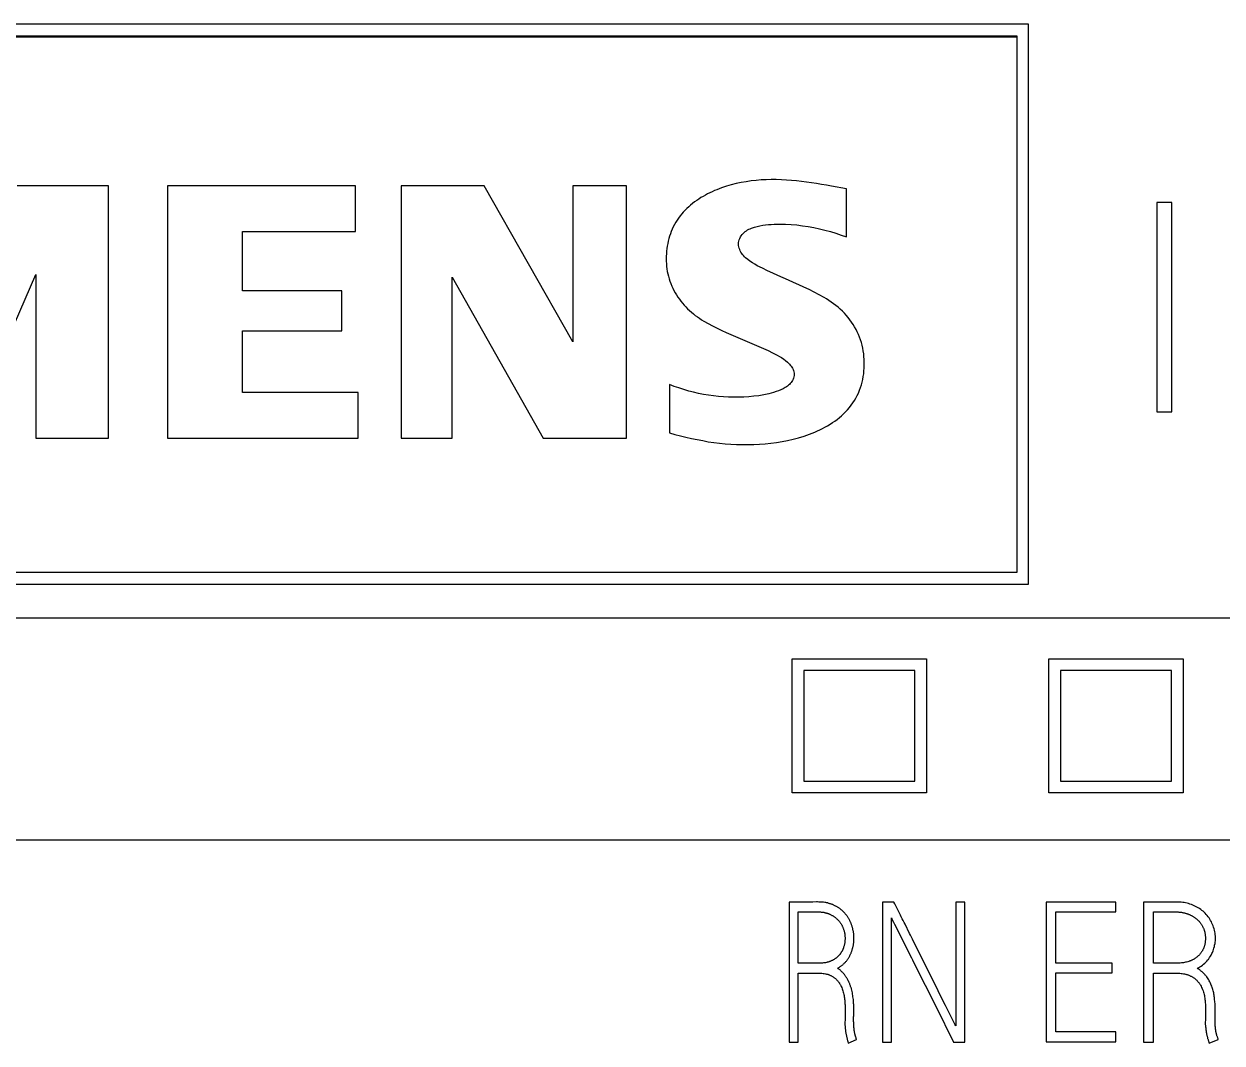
# Model space of a CAD drawing. Header units: millimetres. Extents: x 6750 to 121550, y -28210 to 66060.
# Drawn here: x 38609.57 to 38619.83, y 64576.87 to 64585.61 of the extents above; entities that cross this region are included whole.
import ezdxf

# ---------------------------------------------------------------- set-up
doc = ezdxf.new("R2010")
doc.units = ezdxf.units.MM
doc.layers.add('10000_FRONT', color=7, linetype='Continuous')
doc.layers.add('10500_FRONT_LABELING', color=7, linetype='Continuous')
doc.layers.add('DN.1. NET LIEN MANH', color=7, linetype='Continuous', lineweight=40)

# ---------------------------------------------------------------- blocks, each defined once
blk = doc.blocks.new('A$C0C6D7916')
at = {"layer": '10000_FRONT', "linetype": 'Continuous'}
for p, q in [((-23.45, 111.514), (-40.95, 111.514)), ((-23.45, 106.714), (-23.45, 111.514)), ((-40.85, 111.414), (-23.55, 111.414)), ((-23.55, 111.4), (-40.85, 111.4)), ((-23.55, 111.414), (-23.55, 106.814)), ((-23.55, 106.814), (-40.85, 106.814)), ((-40.95, 106.714), (-23.45, 106.714)), ((-7, 106.423), (-42, 106.423)), ((-25.475, 104.925), (-25.475, 106.075)), ((-25.475, 106.075), (-24.325, 106.075)), ((-24.325, 106.075), (-24.325, 104.925)), ((-23.275, 104.925), (-23.275, 106.075)), ((-23.275, 106.075), (-22.125, 106.075)), ((-22.125, 106.075), (-22.125, 104.925)), ((-25.375, 105.975), (-25.375, 105.025)), ((-24.425, 105.975), (-25.375, 105.975)), ((-24.425, 105.025), (-24.425, 105.975)), ((-23.175, 105.975), (-23.175, 105.025)), ((-22.225, 105.975), (-23.175, 105.975)), ((-22.225, 105.025), (-22.225, 105.975)), ((-25.375, 105.025), (-24.425, 105.025)), ((-23.175, 105.025), (-22.225, 105.025)), ((-24.325, 104.925), (-25.475, 104.925)), ((-22.125, 104.925), (-23.275, 104.925)), ((-42, 104.522), (-7, 104.522))]:
    blk.add_line(p, q, dxfattribs=at)
at = {"layer": '10500_FRONT_LABELING', "linetype": 'Continuous'}
for p, q in [((-31.334, 110.126), (-32.116, 110.126)), ((-31.334, 107.964), (-31.334, 110.126)), ((-30.828, 110.126), (-30.828, 107.964)), ((-29.218, 110.126), (-30.828, 110.126)), ((-29.218, 109.735), (-29.218, 110.126)), ((-28.827, 110.126), (-28.827, 107.964)), ((-28.114, 110.126), (-28.827, 110.126)), ((-27.355, 108.792), (-28.114, 110.126)), ((-27.355, 110.126), (-27.355, 108.792)), ((-26.895, 110.126), (-27.355, 110.126)), ((-26.895, 107.964), (-26.895, 110.126)), ((-25.009, 110.103), (-25.137, 110.125)), ((-25.009, 109.689), (-25.009, 110.103)), ((-22.35, 109.985), (-22.35, 108.19)), ((-22.223, 109.985), (-22.35, 109.985)), ((-22.223, 108.19), (-22.223, 109.985)), ((-30.184, 109.229), (-30.184, 109.735)), ((-30.184, 109.735), (-29.218, 109.735)), ((-32.576, 107.941), (-31.955, 109.367)), ((-31.955, 109.367), (-31.955, 107.964)), ((-28.39, 107.964), (-28.39, 109.344)), ((-28.39, 109.344), (-27.608, 107.964)), ((-29.333, 109.229), (-30.184, 109.229)), ((-29.333, 108.884), (-29.333, 109.229)), ((-30.184, 108.355), (-30.184, 108.884)), ((-30.184, 108.884), (-29.333, 108.884)), ((-26.527, 108.424), (-26.527, 108.01)), ((-29.195, 108.355), (-30.184, 108.355)), ((-29.195, 107.964), (-29.195, 108.355)), ((-22.35, 108.19), (-22.223, 108.19)), ((-31.955, 107.964), (-31.334, 107.964)), ((-30.828, 107.964), (-29.195, 107.964)), ((-28.827, 107.964), (-28.39, 107.964)), ((-27.608, 107.964), (-26.895, 107.964)), ((-25.5, 103.99), (-25.5, 102.79)), ((-25.297, 103.99), (-25.5, 103.99)), ((-25.423, 103.466), (-25.423, 103.905)), ((-25.423, 103.905), (-25.251, 103.905)), ((-24.7, 103.99), (-24.7, 102.79)), ((-24.603, 103.99), (-24.7, 103.99)), ((-24.074, 103.99), (-24.074, 102.928)), ((-23.997, 103.99), (-24.074, 103.99)), ((-23.997, 102.79), (-23.997, 103.99)), ((-23.3, 103.99), (-23.3, 102.793)), ((-22.703, 103.99), (-23.3, 103.99)), ((-23.217, 103.466), (-23.217, 103.905)), ((-23.217, 103.905), (-22.703, 103.905)), ((-22.703, 103.905), (-22.703, 103.99)), ((-22.465, 103.99), (-22.465, 102.79)), ((-22.38, 103.466), (-22.38, 103.905)), ((-22.38, 103.905), (-22.188, 103.905)), ((-24.625, 102.79), (-24.625, 103.855)), ((-24.599, 103.801), (-24.499, 103.602)), ((-24.499, 103.602), (-24.472, 103.548)), ((-24.366, 103.514), (-24.422, 103.625)), ((-25.24, 103.466), (-25.423, 103.466)), ((-25.423, 102.79), (-25.423, 103.381)), ((-24.427, 103.458), (-24.245, 103.097)), ((-22.734, 103.466), (-23.217, 103.466)), ((-23.217, 102.877), (-23.217, 103.383)), ((-23.217, 103.383), (-22.734, 103.383)), ((-22.734, 103.383), (-22.734, 103.466)), ((-22.177, 103.466), (-22.38, 103.466)), ((-22.38, 102.79), (-22.38, 103.381)), ((-24.2, 103.182), (-24.224, 103.229)), ((-24.16, 103.103), (-24.2, 103.182)), ((-24.245, 103.097), (-24.092, 102.79)), ((-25.022, 102.977), (-25.024, 102.961)), ((-21.934, 102.977), (-21.935, 102.961)), ((-21.852, 102.971), (-21.852, 102.997)), ((-24.946, 102.914), (-24.946, 102.922)), ((-24.945, 102.907), (-24.946, 102.914)), ((-24.944, 102.899), (-24.945, 102.907)), ((-22.703, 102.877), (-23.217, 102.877)), ((-22.703, 102.793), (-22.703, 102.877)), ((-21.847, 102.903), (-21.848, 102.91)), ((-21.847, 102.899), (-21.847, 102.903)), ((-25.5, 102.79), (-25.423, 102.79)), ((-24.994, 102.782), (-24.923, 102.812)), ((-24.7, 102.79), (-24.625, 102.79)), ((-24.092, 102.79), (-23.997, 102.79)), ((-23.3, 102.793), (-22.703, 102.793)), ((-22.465, 102.79), (-22.38, 102.79)), ((-21.902, 102.782), (-21.824, 102.812))]:
    blk.add_line(p, q, dxfattribs=at)
for points in [[(-25.137, 110.125), (-25.18, 110.132), (-25.223, 110.139), (-25.266, 110.146), (-25.309, 110.152), (-25.352, 110.158), (-25.395, 110.164), (-25.438, 110.169), (-25.481, 110.173), (-25.524, 110.176), (-25.567, 110.179), (-25.611, 110.181), (-25.654, 110.181), (-25.697, 110.18), (-25.741, 110.178), (-25.784, 110.174), (-25.827, 110.169), (-25.87, 110.163), (-25.913, 110.155), (-25.955, 110.146), (-25.998, 110.136), (-26.039, 110.124), (-26.08, 110.11), (-26.121, 110.094), (-26.141, 110.086), (-26.161, 110.077), (-26.18, 110.068), (-26.2, 110.058), (-26.219, 110.048), (-26.238, 110.037), (-26.257, 110.026), (-26.275, 110.014), (-26.293, 110.002), (-26.311, 109.989), (-26.328, 109.976), (-26.345, 109.963), (-26.362, 109.948), (-26.378, 109.934), (-26.393, 109.918), (-26.408, 109.902), (-26.422, 109.886), (-26.436, 109.869), (-26.449, 109.851), (-26.461, 109.833), (-26.473, 109.815), (-26.484, 109.796), (-26.494, 109.777), (-26.503, 109.757), (-26.512, 109.737), (-26.519, 109.717), (-26.526, 109.696), (-26.532, 109.675), (-26.538, 109.654), (-26.542, 109.633), (-26.546, 109.611), (-26.549, 109.59), (-26.551, 109.568), (-26.553, 109.546), (-26.554, 109.524), (-26.554, 109.503), (-26.554, 109.481), (-26.552, 109.459), (-26.551, 109.437), (-26.548, 109.416), (-26.545, 109.394), (-26.54, 109.373), (-26.536, 109.352), (-26.53, 109.331), (-26.523, 109.31), (-26.516, 109.29), (-26.507, 109.269), (-26.498, 109.25), (-26.488, 109.23), (-26.478, 109.211), (-26.467, 109.193), (-26.455, 109.174), (-26.442, 109.157), (-26.429, 109.139), (-26.415, 109.122), (-26.401, 109.106), (-26.386, 109.09), (-26.371, 109.074), (-26.355, 109.059), (-26.339, 109.045), (-26.322, 109.031), (-26.305, 109.017), (-26.287, 109.005), (-26.27, 108.992), (-26.251, 108.98), (-26.233, 108.969), (-26.195, 108.947), (-26.157, 108.927), (-26.118, 108.907), (-26.079, 108.888), (-26.04, 108.87), (-26, 108.852), (-25.961, 108.835), (-25.921, 108.818), (-25.881, 108.801)], [(-25.508, 109.32), (-25.598, 109.359), (-25.642, 109.379), (-25.687, 109.399), (-25.73, 109.421), (-25.774, 109.443), (-25.795, 109.455), (-25.816, 109.468), (-25.837, 109.481), (-25.856, 109.496), (-25.875, 109.511), (-25.884, 109.52), (-25.892, 109.529), (-25.9, 109.538), (-25.907, 109.548), (-25.914, 109.559), (-25.92, 109.57), (-25.925, 109.581), (-25.93, 109.593), (-25.933, 109.605), (-25.934, 109.617), (-25.935, 109.629), (-25.934, 109.641), (-25.931, 109.653), (-25.928, 109.666), (-25.923, 109.677), (-25.917, 109.689), (-25.911, 109.699), (-25.903, 109.71), (-25.895, 109.719), (-25.886, 109.728), (-25.877, 109.735), (-25.867, 109.743), (-25.857, 109.749), (-25.846, 109.755), (-25.835, 109.76), (-25.823, 109.764), (-25.799, 109.772), (-25.775, 109.779), (-25.751, 109.784), (-25.727, 109.789), (-25.703, 109.792), (-25.678, 109.795), (-25.654, 109.797), (-25.63, 109.798), (-25.581, 109.799), (-25.532, 109.798), (-25.484, 109.796), (-25.435, 109.792), (-25.386, 109.786), (-25.338, 109.779), (-25.29, 109.77), (-25.242, 109.76), (-25.195, 109.748), (-25.148, 109.735), (-25.101, 109.721), (-25.055, 109.706), (-25.009, 109.689)], [(-26.527, 108.01), (-26.48, 107.997), (-26.433, 107.985), (-26.385, 107.973), (-26.338, 107.963), (-26.29, 107.953), (-26.242, 107.944), (-26.194, 107.935), (-26.146, 107.928), (-26.097, 107.922), (-26.049, 107.917), (-26, 107.914), (-25.951, 107.911), (-25.903, 107.91), (-25.854, 107.91), (-25.805, 107.911), (-25.756, 107.913), (-25.707, 107.916), (-25.659, 107.921), (-25.61, 107.928), (-25.562, 107.936), (-25.514, 107.945), (-25.467, 107.956), (-25.42, 107.968), (-25.373, 107.983), (-25.35, 107.991), (-25.327, 107.999), (-25.304, 108.008), (-25.282, 108.017), (-25.259, 108.027), (-25.237, 108.037), (-25.215, 108.048), (-25.194, 108.06), (-25.172, 108.072), (-25.151, 108.085), (-25.131, 108.098), (-25.11, 108.112), (-25.09, 108.126), (-25.071, 108.141), (-25.053, 108.157), (-25.035, 108.174), (-25.017, 108.191), (-25, 108.209), (-24.985, 108.227), (-24.969, 108.247), (-24.955, 108.267), (-24.942, 108.287), (-24.929, 108.309), (-24.918, 108.33), (-24.907, 108.352), (-24.898, 108.375), (-24.889, 108.398), (-24.882, 108.421), (-24.876, 108.445), (-24.87, 108.469), (-24.866, 108.493), (-24.862, 108.517), (-24.86, 108.542), (-24.858, 108.566), (-24.857, 108.591), (-24.857, 108.615), (-24.858, 108.64), (-24.86, 108.664), (-24.862, 108.689), (-24.866, 108.713), (-24.87, 108.737), (-24.875, 108.761), (-24.882, 108.785), (-24.889, 108.808), (-24.897, 108.831), (-24.906, 108.853), (-24.917, 108.876), (-24.928, 108.897), (-24.94, 108.919), (-24.953, 108.94), (-24.966, 108.96), (-24.981, 108.98), (-24.996, 108.999), (-25.012, 109.018), (-25.028, 109.036), (-25.045, 109.054), (-25.063, 109.071), (-25.081, 109.087), (-25.1, 109.102), (-25.12, 109.117), (-25.14, 109.131), (-25.16, 109.145), (-25.181, 109.158), (-25.202, 109.17), (-25.244, 109.194), (-25.287, 109.217), (-25.331, 109.238), (-25.375, 109.26), (-25.419, 109.28), (-25.464, 109.3), (-25.508, 109.32)], [(-25.881, 108.801), (-25.801, 108.767), (-25.761, 108.75), (-25.721, 108.733), (-25.682, 108.715), (-25.643, 108.697), (-25.604, 108.676), (-25.585, 108.666), (-25.567, 108.655), (-25.548, 108.643), (-25.531, 108.63), (-25.514, 108.616), (-25.506, 108.608), (-25.499, 108.6), (-25.492, 108.592), (-25.485, 108.583), (-25.478, 108.574), (-25.473, 108.564), (-25.468, 108.554), (-25.464, 108.544), (-25.46, 108.534), (-25.458, 108.523), (-25.458, 108.512), (-25.458, 108.501), (-25.46, 108.491), (-25.463, 108.48), (-25.467, 108.47), (-25.472, 108.46), (-25.477, 108.45), (-25.484, 108.441), (-25.491, 108.433), (-25.498, 108.425), (-25.507, 108.418), (-25.515, 108.411), (-25.524, 108.405), (-25.534, 108.399), (-25.553, 108.388), (-25.572, 108.379), (-25.592, 108.371), (-25.613, 108.364), (-25.634, 108.357), (-25.655, 108.351), (-25.676, 108.346), (-25.718, 108.337), (-25.761, 108.329), (-25.804, 108.324), (-25.847, 108.32), (-25.89, 108.317), (-25.933, 108.315), (-25.977, 108.315), (-26.02, 108.316), (-26.064, 108.318), (-26.107, 108.322), (-26.15, 108.327), (-26.193, 108.333), (-26.236, 108.34), (-26.278, 108.349), (-26.32, 108.358), (-26.362, 108.369), (-26.404, 108.381), (-26.445, 108.395), (-26.486, 108.409), (-26.527, 108.424)], [(-25.119, 103.963), (-25.124, 103.966), (-25.128, 103.968), (-25.133, 103.97), (-25.138, 103.971), (-25.142, 103.973), (-25.147, 103.975), (-25.152, 103.976), (-25.157, 103.978), (-25.162, 103.979), (-25.166, 103.98), (-25.171, 103.982), (-25.176, 103.983), (-25.181, 103.984), (-25.186, 103.985), (-25.191, 103.986), (-25.196, 103.986), (-25.206, 103.988), (-25.216, 103.989), (-25.226, 103.99), (-25.236, 103.99), (-25.246, 103.99), (-25.257, 103.991), (-25.267, 103.991), (-25.297, 103.99)], [(-25.251, 103.905), (-25.247, 103.905), (-25.242, 103.905), (-25.237, 103.905), (-25.233, 103.905), (-25.228, 103.904), (-25.223, 103.904), (-25.221, 103.904), (-25.219, 103.903), (-25.216, 103.903), (-25.214, 103.903), (-25.212, 103.903), (-25.209, 103.902), (-25.207, 103.902), (-25.205, 103.902), (-25.202, 103.901), (-25.2, 103.901), (-25.198, 103.9), (-25.196, 103.9), (-25.193, 103.899), (-25.191, 103.899), (-25.189, 103.898), (-25.187, 103.898), (-25.184, 103.897), (-25.182, 103.896), (-25.18, 103.896), (-25.178, 103.895), (-25.175, 103.894), (-25.173, 103.894), (-25.171, 103.893), (-25.169, 103.892), (-25.167, 103.891), (-25.164, 103.891), (-25.162, 103.89), (-25.16, 103.889), (-25.158, 103.888), (-25.156, 103.887), (-25.154, 103.886), (-25.152, 103.885)], [(-25.085, 103.422), (-25.081, 103.425), (-25.076, 103.428), (-25.071, 103.431), (-25.067, 103.434), (-25.063, 103.437), (-25.058, 103.44), (-25.054, 103.443), (-25.05, 103.447), (-25.046, 103.45), (-25.042, 103.453), (-25.038, 103.457), (-25.034, 103.46), (-25.03, 103.464), (-25.026, 103.468), (-25.022, 103.472), (-25.019, 103.476), (-25.015, 103.48), (-25.011, 103.484), (-25.008, 103.488), (-25.005, 103.492), (-25.002, 103.497), (-24.999, 103.501), (-24.996, 103.506), (-24.993, 103.51), (-24.99, 103.515), (-24.987, 103.519), (-24.985, 103.524), (-24.982, 103.529), (-24.98, 103.533), (-24.978, 103.538), (-24.975, 103.543), (-24.973, 103.548), (-24.971, 103.553), (-24.969, 103.558), (-24.967, 103.563), (-24.965, 103.568), (-24.963, 103.573), (-24.962, 103.578), (-24.96, 103.583), (-24.959, 103.588), (-24.957, 103.594), (-24.956, 103.599), (-24.955, 103.604), (-24.953, 103.609), (-24.952, 103.614), (-24.951, 103.62), (-24.95, 103.625), (-24.95, 103.63), (-24.949, 103.635), (-24.948, 103.641), (-24.948, 103.646), (-24.947, 103.651), (-24.947, 103.657), (-24.946, 103.662), (-24.946, 103.667), (-24.946, 103.673), (-24.946, 103.678), (-24.946, 103.683), (-24.946, 103.689), (-24.946, 103.694), (-24.946, 103.7), (-24.947, 103.705), (-24.947, 103.71), (-24.948, 103.715), (-24.948, 103.721), (-24.949, 103.726), (-24.95, 103.731), (-24.951, 103.737), (-24.952, 103.742), (-24.953, 103.747), (-24.954, 103.752), (-24.955, 103.758), (-24.956, 103.763), (-24.958, 103.768), (-24.959, 103.773), (-24.961, 103.778), (-24.962, 103.783), (-24.964, 103.789), (-24.966, 103.794), (-24.967, 103.799), (-24.969, 103.804), (-24.971, 103.809), (-24.973, 103.813), (-24.975, 103.818), (-24.978, 103.823), (-24.98, 103.828), (-24.982, 103.833), (-24.985, 103.837), (-24.987, 103.842), (-24.99, 103.847), (-24.993, 103.851), (-24.996, 103.856), (-24.998, 103.86), (-25.001, 103.865), (-25.005, 103.869), (-25.008, 103.874), (-25.011, 103.878), (-25.014, 103.882), (-25.018, 103.886), (-25.021, 103.89), (-25.024, 103.895), (-25.028, 103.898), (-25.032, 103.902), (-25.035, 103.906), (-25.039, 103.91), (-25.043, 103.914), (-25.047, 103.917), (-25.051, 103.921), (-25.055, 103.924), (-25.059, 103.927), (-25.063, 103.931), (-25.068, 103.934), (-25.072, 103.937), (-25.076, 103.94), (-25.081, 103.943), (-25.086, 103.946), (-25.09, 103.949), (-25.095, 103.951), (-25.1, 103.954), (-25.104, 103.956), (-25.109, 103.959), (-25.114, 103.961), (-25.119, 103.963)], [(-24.563, 103.911), (-24.595, 103.974), (-24.603, 103.99)], [(-24.469, 103.72), (-24.508, 103.8), (-24.516, 103.816), (-24.524, 103.831), (-24.532, 103.847), (-24.54, 103.863), (-24.548, 103.879), (-24.555, 103.895), (-24.563, 103.911)], [(-22.004, 103.422), (-21.992, 103.429), (-21.981, 103.435), (-21.97, 103.442), (-21.96, 103.45), (-21.95, 103.458), (-21.94, 103.466), (-21.931, 103.475), (-21.922, 103.484), (-21.913, 103.494), (-21.909, 103.499), (-21.905, 103.504), (-21.902, 103.509), (-21.898, 103.514), (-21.891, 103.525), (-21.885, 103.536), (-21.879, 103.548), (-21.874, 103.559), (-21.869, 103.571), (-21.864, 103.583), (-21.861, 103.596), (-21.857, 103.608), (-21.855, 103.621), (-21.852, 103.634), (-21.851, 103.646), (-21.849, 103.659), (-21.849, 103.672), (-21.849, 103.685), (-21.849, 103.698), (-21.851, 103.711), (-21.852, 103.724), (-21.854, 103.736), (-21.857, 103.749), (-21.86, 103.761), (-21.864, 103.774), (-21.868, 103.786), (-21.873, 103.798), (-21.878, 103.809), (-21.883, 103.821), (-21.89, 103.832), (-21.896, 103.843), (-21.903, 103.854), (-21.91, 103.864), (-21.918, 103.874), (-21.927, 103.884), (-21.935, 103.894), (-21.944, 103.903), (-21.954, 103.911), (-21.964, 103.919), (-21.974, 103.927), (-21.985, 103.934), (-21.996, 103.941), (-22.007, 103.947), (-22.019, 103.953), (-22.03, 103.959), (-22.042, 103.964), (-22.054, 103.969), (-22.067, 103.973), (-22.079, 103.977), (-22.091, 103.98), (-22.104, 103.982), (-22.116, 103.985), (-22.129, 103.987), (-22.142, 103.988), (-22.155, 103.989), (-22.168, 103.99), (-22.18, 103.99), (-22.206, 103.99), (-22.232, 103.99), (-22.465, 103.99)], [(-22.188, 103.905), (-22.183, 103.905), (-22.178, 103.905), (-22.173, 103.905), (-22.168, 103.905), (-22.163, 103.904), (-22.158, 103.904), (-22.153, 103.904), (-22.148, 103.903), (-22.143, 103.902), (-22.138, 103.902), (-22.133, 103.901), (-22.128, 103.9), (-22.123, 103.899), (-22.119, 103.898), (-22.114, 103.897), (-22.109, 103.896), (-22.104, 103.894), (-22.099, 103.893), (-22.094, 103.891), (-22.09, 103.89), (-22.085, 103.888), (-22.08, 103.886), (-22.075, 103.884), (-22.071, 103.882), (-22.066, 103.88), (-22.062, 103.878), (-22.057, 103.876), (-22.053, 103.874), (-22.048, 103.871), (-22.044, 103.869), (-22.04, 103.866), (-22.035, 103.863), (-22.031, 103.861), (-22.027, 103.858), (-22.023, 103.855), (-22.019, 103.852), (-22.015, 103.849), (-22.011, 103.846), (-22.007, 103.842), (-22.003, 103.839), (-22, 103.836), (-21.996, 103.832), (-21.993, 103.829), (-21.989, 103.825), (-21.986, 103.821), (-21.983, 103.817), (-21.979, 103.814), (-21.976, 103.81), (-21.973, 103.806), (-21.97, 103.801), (-21.968, 103.797), (-21.965, 103.793), (-21.962, 103.789), (-21.96, 103.784), (-21.958, 103.78), (-21.955, 103.775), (-21.953, 103.77), (-21.951, 103.766), (-21.949, 103.761)], [(-25.152, 103.885), (-25.147, 103.883), (-25.143, 103.881), (-25.138, 103.878), (-25.134, 103.876), (-25.13, 103.874), (-25.125, 103.871), (-25.121, 103.868), (-25.117, 103.866), (-25.113, 103.863), (-25.109, 103.86), (-25.105, 103.857), (-25.101, 103.854), (-25.097, 103.85), (-25.093, 103.847), (-25.09, 103.844), (-25.086, 103.84), (-25.083, 103.837), (-25.079, 103.833), (-25.076, 103.83), (-25.073, 103.826), (-25.07, 103.822), (-25.067, 103.818), (-25.064, 103.814), (-25.061, 103.81), (-25.058, 103.806), (-25.055, 103.802), (-25.053, 103.797), (-25.05, 103.793), (-25.048, 103.789), (-25.046, 103.784), (-25.044, 103.78), (-25.042, 103.775), (-25.04, 103.77), (-25.038, 103.766), (-25.036, 103.761)], [(-24.625, 103.855), (-24.617, 103.837), (-24.608, 103.819), (-24.599, 103.801)], [(-25.036, 103.761), (-25.034, 103.755), (-25.033, 103.749), (-25.031, 103.743), (-25.029, 103.737), (-25.028, 103.731), (-25.027, 103.725), (-25.025, 103.719), (-25.025, 103.713), (-25.024, 103.707), (-25.023, 103.7), (-25.023, 103.694), (-25.022, 103.688), (-25.022, 103.682), (-25.022, 103.675), (-25.022, 103.669), (-25.023, 103.663), (-25.023, 103.657), (-25.024, 103.65), (-25.024, 103.644), (-25.025, 103.638), (-25.026, 103.632), (-25.028, 103.626), (-25.029, 103.62), (-25.031, 103.614), (-25.032, 103.608), (-25.034, 103.602), (-25.036, 103.596), (-25.037, 103.593), (-25.039, 103.59), (-25.04, 103.587), (-25.041, 103.584), (-25.042, 103.581), (-25.044, 103.579), (-25.045, 103.576), (-25.046, 103.573), (-25.048, 103.57), (-25.049, 103.568), (-25.051, 103.565), (-25.052, 103.562), (-25.054, 103.56), (-25.056, 103.557), (-25.057, 103.554), (-25.059, 103.552), (-25.061, 103.549), (-25.063, 103.547), (-25.065, 103.544), (-25.066, 103.542), (-25.068, 103.539), (-25.07, 103.537), (-25.072, 103.535), (-25.075, 103.532)], [(-24.422, 103.625), (-24.437, 103.657), (-24.445, 103.673), (-24.453, 103.689), (-24.461, 103.705), (-24.469, 103.72)], [(-21.949, 103.761), (-21.948, 103.757), (-21.946, 103.752), (-21.945, 103.747), (-21.943, 103.743), (-21.942, 103.738), (-21.94, 103.734), (-21.939, 103.729), (-21.938, 103.724), (-21.937, 103.719), (-21.937, 103.715), (-21.936, 103.71), (-21.935, 103.705), (-21.935, 103.7), (-21.934, 103.696), (-21.934, 103.691), (-21.934, 103.686), (-21.934, 103.681), (-21.934, 103.676), (-21.934, 103.671), (-21.934, 103.666), (-21.934, 103.662), (-21.935, 103.657), (-21.935, 103.652), (-21.936, 103.647), (-21.936, 103.643), (-21.937, 103.638), (-21.938, 103.633), (-21.939, 103.628), (-21.94, 103.624), (-21.942, 103.619), (-21.943, 103.614), (-21.944, 103.61), (-21.946, 103.605), (-21.948, 103.601), (-21.949, 103.596), (-21.951, 103.592), (-21.953, 103.587), (-21.955, 103.583), (-21.957, 103.579), (-21.96, 103.574), (-21.962, 103.57), (-21.965, 103.566), (-21.967, 103.562), (-21.97, 103.558), (-21.973, 103.554), (-21.976, 103.55), (-21.979, 103.547), (-21.982, 103.543), (-21.985, 103.539), (-21.988, 103.536), (-21.992, 103.532)], [(-25.075, 103.532), (-25.077, 103.529), (-25.08, 103.526), (-25.083, 103.523), (-25.086, 103.52), (-25.09, 103.518), (-25.093, 103.515), (-25.096, 103.512), (-25.099, 103.51), (-25.103, 103.507), (-25.106, 103.505), (-25.109, 103.503), (-25.113, 103.5), (-25.116, 103.498), (-25.12, 103.496), (-25.124, 103.494), (-25.127, 103.492), (-25.131, 103.49), (-25.135, 103.488), (-25.138, 103.487), (-25.142, 103.485), (-25.146, 103.483), (-25.15, 103.482), (-25.154, 103.48), (-25.158, 103.479), (-25.162, 103.478), (-25.166, 103.476), (-25.17, 103.475), (-25.174, 103.474), (-25.178, 103.473), (-25.182, 103.472), (-25.19, 103.47), (-25.198, 103.469), (-25.207, 103.468), (-25.215, 103.467), (-25.223, 103.466), (-25.232, 103.466), (-25.24, 103.466)], [(-24.472, 103.548), (-24.454, 103.512), (-24.445, 103.494), (-24.427, 103.458)], [(-24.224, 103.229), (-24.248, 103.277), (-24.366, 103.514)], [(-21.992, 103.532), (-21.995, 103.529), (-21.999, 103.526), (-22.002, 103.523), (-22.006, 103.52), (-22.009, 103.517), (-22.013, 103.514), (-22.016, 103.512), (-22.02, 103.509), (-22.024, 103.506), (-22.028, 103.504), (-22.032, 103.502), (-22.036, 103.499), (-22.04, 103.497), (-22.044, 103.495), (-22.048, 103.493), (-22.052, 103.491), (-22.056, 103.489), (-22.06, 103.487), (-22.064, 103.486), (-22.069, 103.484), (-22.073, 103.483), (-22.077, 103.481), (-22.086, 103.478), (-22.095, 103.476), (-22.104, 103.474), (-22.113, 103.472), (-22.122, 103.47), (-22.131, 103.469), (-22.14, 103.468), (-22.15, 103.467), (-22.159, 103.466), (-22.168, 103.466), (-22.177, 103.466)], [(-25.423, 103.381), (-25.261, 103.381), (-25.241, 103.381), (-25.231, 103.38), (-25.221, 103.38), (-25.211, 103.379), (-25.201, 103.377), (-25.191, 103.376), (-25.186, 103.375), (-25.181, 103.373), (-25.176, 103.372), (-25.171, 103.371), (-25.166, 103.369), (-25.162, 103.368), (-25.157, 103.366), (-25.152, 103.364), (-25.148, 103.362), (-25.143, 103.36), (-25.138, 103.357), (-25.134, 103.355), (-25.13, 103.352), (-25.125, 103.35), (-25.121, 103.347), (-25.117, 103.344), (-25.113, 103.341), (-25.109, 103.338), (-25.105, 103.334), (-25.101, 103.331), (-25.098, 103.328), (-25.094, 103.324), (-25.09, 103.32), (-25.087, 103.317), (-25.084, 103.313), (-25.08, 103.309), (-25.077, 103.305), (-25.074, 103.301), (-25.071, 103.297), (-25.069, 103.292), (-25.066, 103.288), (-25.063, 103.284), (-25.061, 103.28), (-25.059, 103.275), (-25.054, 103.266), (-25.05, 103.257), (-25.046, 103.247), (-25.043, 103.238), (-25.04, 103.228), (-25.037, 103.218), (-25.035, 103.209), (-25.033, 103.199), (-25.031, 103.189), (-25.029, 103.179), (-25.028, 103.168), (-25.026, 103.158), (-25.025, 103.148), (-25.024, 103.138), (-25.024, 103.128), (-25.023, 103.118), (-25.022, 103.108), (-25.022, 103.098), (-25.022, 103.078), (-25.022, 103.057), (-25.022, 103.037), (-25.022, 103.017), (-25.022, 102.997), (-25.022, 102.977)], [(-24.947, 103.031), (-24.947, 103.054), (-24.948, 103.077), (-24.948, 103.088), (-24.948, 103.099), (-24.948, 103.111), (-24.949, 103.122), (-24.95, 103.133), (-24.95, 103.145), (-24.951, 103.156), (-24.953, 103.167), (-24.954, 103.178), (-24.956, 103.19), (-24.957, 103.201), (-24.959, 103.212), (-24.962, 103.223), (-24.964, 103.234), (-24.967, 103.245), (-24.968, 103.251), (-24.97, 103.256), (-24.972, 103.262), (-24.974, 103.267), (-24.975, 103.272), (-24.977, 103.278), (-24.98, 103.283), (-24.982, 103.288), (-24.984, 103.294), (-24.986, 103.299), (-24.989, 103.304), (-24.991, 103.309), (-24.994, 103.314), (-24.996, 103.319), (-24.999, 103.324), (-25.002, 103.329), (-25.005, 103.334), (-25.008, 103.339), (-25.011, 103.344), (-25.014, 103.349), (-25.017, 103.354), (-25.02, 103.358), (-25.024, 103.363), (-25.027, 103.368), (-25.031, 103.372), (-25.034, 103.377), (-25.038, 103.381), (-25.042, 103.385), (-25.046, 103.389), (-25.05, 103.393), (-25.054, 103.397), (-25.058, 103.401), (-25.062, 103.405), (-25.067, 103.409), (-25.071, 103.412), (-25.076, 103.416), (-25.08, 103.419), (-25.085, 103.422)], [(-22.38, 103.381), (-22.186, 103.381), (-22.175, 103.381), (-22.165, 103.38), (-22.154, 103.38), (-22.143, 103.379), (-22.133, 103.377), (-22.122, 103.376), (-22.112, 103.374), (-22.106, 103.373), (-22.101, 103.371), (-22.096, 103.37), (-22.091, 103.368), (-22.086, 103.367), (-22.081, 103.365), (-22.076, 103.363), (-22.071, 103.361), (-22.066, 103.359), (-22.061, 103.356), (-22.056, 103.354), (-22.052, 103.351), (-22.047, 103.349), (-22.042, 103.346), (-22.038, 103.343), (-22.034, 103.34), (-22.029, 103.337), (-22.025, 103.334), (-22.021, 103.331), (-22.017, 103.327), (-22.013, 103.324), (-22.009, 103.32), (-22.005, 103.316), (-22.002, 103.312), (-21.998, 103.308), (-21.995, 103.304), (-21.991, 103.3), (-21.988, 103.296), (-21.985, 103.292), (-21.982, 103.287), (-21.979, 103.283), (-21.977, 103.278), (-21.971, 103.269), (-21.967, 103.259), (-21.962, 103.25), (-21.958, 103.24), (-21.954, 103.23), (-21.951, 103.219), (-21.948, 103.209), (-21.945, 103.199), (-21.943, 103.188), (-21.941, 103.178), (-21.939, 103.167), (-21.938, 103.156), (-21.937, 103.146), (-21.936, 103.135), (-21.935, 103.125), (-21.934, 103.114), (-21.934, 103.104), (-21.933, 103.083), (-21.933, 103.061), (-21.933, 103.04)], [(-21.85, 103.031), (-21.85, 103.051), (-21.851, 103.071), (-21.851, 103.092), (-21.851, 103.102), (-21.852, 103.112), (-21.852, 103.122), (-21.853, 103.132), (-21.854, 103.141), (-21.855, 103.151), (-21.856, 103.161), (-21.857, 103.171), (-21.858, 103.181), (-21.86, 103.191), (-21.862, 103.201), (-21.863, 103.211), (-21.866, 103.22), (-21.868, 103.23), (-21.871, 103.24), (-21.874, 103.25), (-21.877, 103.259), (-21.88, 103.269), (-21.884, 103.278), (-21.888, 103.287), (-21.892, 103.296), (-21.896, 103.306), (-21.901, 103.314), (-21.906, 103.323), (-21.911, 103.332), (-21.917, 103.34), (-21.923, 103.348), (-21.929, 103.356), (-21.932, 103.36), (-21.935, 103.364), (-21.938, 103.368), (-21.942, 103.372), (-21.945, 103.375), (-21.949, 103.379), (-21.952, 103.382), (-21.956, 103.386), (-21.959, 103.389), (-21.963, 103.393), (-21.967, 103.396), (-21.971, 103.399), (-21.975, 103.402), (-21.979, 103.406), (-21.983, 103.409), (-21.987, 103.411), (-21.991, 103.414), (-21.995, 103.417), (-21.999, 103.42), (-22.004, 103.422)], [(-24.074, 102.928), (-24.082, 102.944), (-24.089, 102.96), (-24.16, 103.103)], [(-24.949, 102.971), (-24.949, 103.005), (-24.949, 103.009), (-24.948, 103.013), (-24.948, 103.016), (-24.948, 103.02), (-24.948, 103.024), (-24.948, 103.028), (-24.947, 103.031)], [(-24.946, 102.922), (-24.947, 102.929), (-24.947, 102.933), (-24.947, 102.937), (-24.948, 102.941), (-24.948, 102.944), (-24.948, 102.948), (-24.948, 102.952), (-24.948, 102.956), (-24.948, 102.96), (-24.949, 102.963), (-24.949, 102.967), (-24.949, 102.971)], [(-21.933, 103.04), (-21.933, 102.998), (-21.934, 102.977)], [(-21.852, 102.997), (-21.852, 103.005), (-21.852, 103.009), (-21.852, 103.013), (-21.852, 103.016), (-21.851, 103.02), (-21.851, 103.024), (-21.851, 103.028), (-21.85, 103.031)], [(-21.848, 102.91), (-21.849, 102.918), (-21.849, 102.922), (-21.85, 102.925), (-21.85, 102.929), (-21.85, 102.933), (-21.851, 102.937), (-21.851, 102.941), (-21.851, 102.944), (-21.851, 102.948), (-21.851, 102.952), (-21.852, 102.956), (-21.852, 102.96), (-21.852, 102.963), (-21.852, 102.967), (-21.852, 102.971)], [(-25.024, 102.961), (-25.023, 102.956), (-25.023, 102.951), (-25.023, 102.946), (-25.023, 102.94), (-25.023, 102.935), (-25.022, 102.93), (-25.022, 102.925), (-25.022, 102.92), (-25.021, 102.914), (-25.021, 102.909), (-25.02, 102.904), (-25.019, 102.899), (-25.019, 102.894), (-25.018, 102.888), (-25.017, 102.883), (-25.017, 102.878), (-25.016, 102.873), (-25.015, 102.868), (-25.014, 102.863), (-25.013, 102.858), (-25.012, 102.852), (-25.011, 102.847), (-25.01, 102.842), (-25.009, 102.837), (-25.008, 102.832), (-25.006, 102.827), (-25.005, 102.822), (-25.004, 102.817), (-25.003, 102.812), (-25.001, 102.807), (-25, 102.802), (-24.998, 102.797), (-24.997, 102.792), (-24.995, 102.787), (-24.994, 102.782)], [(-24.923, 102.812), (-24.924, 102.816), (-24.926, 102.819), (-24.927, 102.823), (-24.928, 102.827), (-24.93, 102.831), (-24.931, 102.835), (-24.932, 102.839), (-24.933, 102.843), (-24.934, 102.847), (-24.935, 102.851), (-24.936, 102.855), (-24.937, 102.859), (-24.938, 102.863), (-24.939, 102.867), (-24.94, 102.871), (-24.941, 102.875), (-24.941, 102.879), (-24.942, 102.883), (-24.943, 102.887), (-24.943, 102.891), (-24.944, 102.895), (-24.944, 102.899)], [(-21.935, 102.961), (-21.935, 102.956), (-21.935, 102.951), (-21.935, 102.946), (-21.935, 102.94), (-21.934, 102.935), (-21.934, 102.93), (-21.933, 102.925), (-21.933, 102.919), (-21.932, 102.914), (-21.932, 102.909), (-21.931, 102.904), (-21.931, 102.899), (-21.93, 102.893), (-21.929, 102.888), (-21.928, 102.883), (-21.927, 102.878), (-21.927, 102.873), (-21.926, 102.868), (-21.925, 102.862), (-21.924, 102.857), (-21.922, 102.852), (-21.921, 102.847), (-21.92, 102.842), (-21.919, 102.837), (-21.917, 102.832), (-21.916, 102.827), (-21.915, 102.822), (-21.913, 102.817), (-21.912, 102.812), (-21.91, 102.807), (-21.909, 102.802), (-21.907, 102.797), (-21.905, 102.792), (-21.904, 102.787), (-21.902, 102.782)], [(-21.824, 102.812), (-21.825, 102.815), (-21.826, 102.819), (-21.828, 102.823), (-21.829, 102.827), (-21.831, 102.831), (-21.832, 102.835), (-21.833, 102.839), (-21.835, 102.843), (-21.836, 102.847), (-21.837, 102.851), (-21.838, 102.855), (-21.839, 102.859), (-21.84, 102.863), (-21.841, 102.867), (-21.842, 102.871), (-21.843, 102.875), (-21.844, 102.879), (-21.845, 102.883), (-21.845, 102.887), (-21.846, 102.891), (-21.846, 102.895), (-21.847, 102.899)]]:
    blk.add_lwpolyline(points, dxfattribs=at)

msp = doc.modelspace()

# ---------------------------------------------------------------- block references
at = {"layer": 'DN.1. NET LIEN MANH'}
msp.add_blockref('A$C0C6D7916', (38641.626, 64474.092), dxfattribs=at)

doc.saveas('drawing.dxf')
